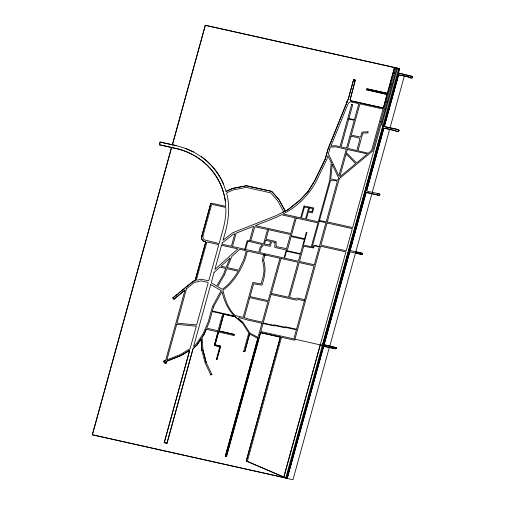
<?xml version="1.0" encoding="UTF-8"?>
<svg xmlns="http://www.w3.org/2000/svg" width="505" height="505" viewBox="0 0 505 505"><rect width="100%" height="100%" fill="white"/><g stroke="black" fill="none" stroke-linecap="round" stroke-linejoin="round"><path stroke-width="0.76" d="M263.553 260.359L264.816 255.404L265.352 255.101L263.522 254.589L262.398 260.41L263.654 265.718L264.039 270.819L263.326 275.863L261.091 283.911L252.828 282.453L243.17 317.348L235.374 315.606C228.191 309.218 225.135 299.459 222.926 290.375A0.859 0.814 -28.1 0 1 223.279 289.958C233.626 282.358 240.588 270.869 245.177 259.04L247.229 251.686A0.859 0.814 -28.1 0 1 247.728 251.118L279.915 258.244L268.212 300.62L250.07 296.574L253.649 283.747L261.918 285.161C264.746 277.365 266.35 268.111 263.616 260.473M205.642 242.103L195.075 280.805L193.396 281.209L186.837 286.569M195.075 280.805L205.686 242.362L205.421 241.674L204.626 241.453A4.292 4.084 -28.1 0 1 202.48 240.203M202.164 239.818L201.811 239.155A4.292 4.084 -28.1 0 1 201.596 236.693L210.686 203.755A0.859 0.814 -28.1 0 1 211.077 203.237M201.874 239.269A4.292 4.084 -28.1 0 1 201.659 236.807L210.686 203.755M225.451 201.779A68.674 65.315 -28.1 0 0 175.847 148.489L159.454 144.834L160.129 142.031L176.523 145.686L185.348 148.369L193.636 152.037M159.454 144.834L160.129 142.031M92.333 434.83L171.574 147.435L92.333 434.83L285.767 477.976L383.106 125.373L381.818 124.981L397.29 68.926L398.521 69.204L322.373 345.376M205.308 25.25L172.382 144.866L205.308 25.25L399.562 68.579L398.464 72.55L399.083 73.2L411.796 76.331L399.083 73.2M166.966 443.314L192.992 348.702L197.228 344.599L201.028 338.861L197.285 344.713L193.055 348.816L166.966 443.314L164.232 442.708L189.747 350.3L181.055 355.451L166.498 361.233L166.019 363.316L164.927 363.07L165.198 361.75L164.131 362.173L165.198 361.75M165.621 360.557L163.835 361.125L165.621 360.557L185 290.015L173.947 299.225L172.824 297.862L177.078 294.383M166.019 363.316L166.498 361.233M164.232 442.708L189.684 350.18M214.309 345.262L218.015 331.842L214.373 345.382L219.89 346.613L214.373 345.382M216.872 359.648L216.266 359.409L216.872 359.648L220.584 346.196L215.004 344.846L218.564 331.962L233.916 335.49L234.213 334.417L219.132 330.945L223.778 314.129L235.324 316.704L242.432 323.086L248.769 332.928L243.644 351.505L244.736 351.751L249.552 333.944L244.736 351.751M215.067 344.966L218.564 331.962M234.213 334.417L219.195 331.065L223.778 314.129M216.329 359.528L219.833 346.493M216.809 359.535L220.527 346.077L215.004 344.846M234.15 334.297L233.916 335.49M225.318 456.331L257.67 338.805A0.859 0.814 -28.1 0 0 257.26 337.99L257.323 338.104A0.859 0.814 -28.1 0 1 257.739 338.912L225.318 456.331L226.417 456.577L260.536 332.625L280.382 337.05L246.257 461.002L286.543 478.311L292.988 479.75L329.355 347.314M226.417 456.577L260.536 332.625M325.517 157.913L327.859 149.423M325.384 158.734L314.577 180.878L307.943 191.559L299.181 200.977L308.006 191.679L314.64 180.998L325.384 158.734L328.117 148.83L348.425 98.772L353.601 79.657L355.305 80.143L350.142 99.7L355.242 80.024M246.257 461.002L280.382 337.05M328.117 148.83L348.362 98.652L353.601 79.657M350.079 99.58L350.855 100.811L383.39 108.07L387.076 94.372L366.769 89.821M387.436 93.412L394.506 67.449L387.436 93.412L367.261 88.918L366.624 89.196L366.712 89.858M383.39 108.07L387.076 94.372M320.258 344.801L283.823 477.13L345.912 251.875L320.606 246.232L294.655 340.231L281.481 337.29L247.355 461.248M286.689 477.44L399.562 68.579M294.952 339.158L323.187 345.559L286.48 478.197L287.225 478.462L366.093 192.721M371.888 193.604L355.848 251.73C356.511 252.222 364.957 252.506 362.016 254.545L350.918 252.071L348.936 252.304L349.567 249.672L349.883 250.063L349.208 252.102M286.625 478.248L323.017 346.443M366.119 190.316L383.181 128.504M383.876 126.004L397.896 75.195M286.777 478.304L365.601 192.784M366.245 190.461L383.358 128.472M383.996 126.149L398.167 75.024M323.225 346.487L323.793 344.429M365.772 192.758L367.362 192.601L377.166 194.886L367.425 192.714L365.702 192.746L286.954 478.405M366.371 190.587L383.434 128.39L385.119 128.289L395.371 130.77M384.122 126.282L398.338 74.929M287.086 478.431L324.027 344.625M323.945 344.492L324.69 344.984L324.014 344.599L365.936 192.752M398.199 129.703L385.523 127.058L384.299 126.389L398.407 75.138M365.992 190.17L366.598 190.795L383.844 128.409M398.679 74.746L384.387 126.515L383.749 125.859M412.667 77.246L412.055 77.852L410.647 77.909L408.886 77L399.834 74.98L397.725 75.226M203.086 350.502L206.236 362.552L203.086 350.502L202.05 337.315L204.121 334.19L206.261 329.216L218.078 331.955M202.05 337.315L204.184 334.304L206.261 329.216M336.583 348.267L335.812 348.753L324.715 346.278L322.903 346.588M398.956 130.675L398.192 131.262L396.684 131.256M178.297 293.386L193.396 281.209M172.887 297.982L186.806 286.423M173.947 299.225L185 290.015M288.052 209.55L299.2 200.782L288.115 209.67L283.065 212.087A1.433 1.363 -28.1 0 0 283.122 210.705L277.39 200.39L270.718 192.859L246.232 187.399L233.064 189.943L227.458 192.493A1.433 1.363 -28.1 0 0 226.644 193.453C230.974 209.019 227.761 225.268 222.92 240.298L232.641 232.78L275.711 215.824L288.115 209.67M166.562 361.346L181.118 355.57L189.747 350.3M211.904 374.445L210.812 374.83L211.904 374.445L206.179 362.438M226.436 191.117A1.433 1.363 -28.1 0 0 226.789 191.004L232.59 188.365L246.326 185.714L271.614 191.351L278.88 199.538L284.687 209.992A1.433 1.363 -28.1 0 0 286.07 210.661L286.007 210.547A1.433 1.363 -28.1 0 1 284.624 209.872L278.817 199.418L272.22 191.793M225.95 191.117L226.126 191.25A1.433 1.363 -28.1 0 0 226.852 191.124L232.653 188.479L246.389 185.827L271.614 191.351M383.011 128.535L385.182 128.403L395.188 130.536M365.254 192.847L365.702 192.746M349.719 252.096L348.936 252.304M193.895 280.957L195.012 280.685M398.243 75.144L399.897 75.1L408.949 77.12M336.57 348.052L336.545 348.576L335.875 348.873L323.131 346.373M329.803 346.07L355.495 252.992L361.952 254.432L362.71 253.731M384.255 126.401L397.151 129.236L398.584 129.955M366.232 190.435L367.773 191.363L378.554 193.655L379.911 194.368M387.373 93.299L367.198 88.798L366.561 89.076L366.624 89.745M205.371 25.37L399.625 68.693M353.664 79.777L355.305 80.143M366.649 89.738L387.139 94.492M383.327 107.95L350.855 100.811M380.776 121.389L381.868 121.636M160.192 142.151L176.523 145.686M159.391 144.714L175.784 148.375A68.674 65.315 -28.1 0 1 225.388 201.665L225.741 206.362L211.784 203.25A0.859 0.814 -28.1 0 0 210.743 203.875M349.82 249.95L351.24 250.808L362.653 253.63M202.101 239.705L202.543 240.317A4.292 4.084 -28.1 0 0 204.689 241.567L205.484 241.788M223.841 314.243L235.387 316.818L242.065 322.663M336.633 348.172L335.97 347.446L325.037 345.01L336.513 347.951M320.322 344.921L323.187 345.559M260.599 332.738L280.445 337.163M244.673 351.631L243.644 351.505M165.956 363.196L164.927 363.07M164.175 442.588L166.902 443.201M225.255 456.217L226.354 456.457M246.2 460.888L283.76 477.01M92.27 434.71L285.767 477.976M396.16 131.111L398.256 131.382L398.887 131.041L398.95 130.404M324.627 344.865L325.1 345.13M411.714 76.204L412.2 76.558M377.33 194.911L379.375 195.201L379.975 194.488M395.693 130.902L396.223 131.224M185.284 148.249L193.573 151.917L201.318 156.746A71.54 68.036 -28.1 0 1 223.532 184.155M249.552 333.944L257.323 338.104M377.102 194.772C379.911 197.089 380.903 192.897 377.746 193.592M395.308 130.65L395.756 131.022M412.137 76.444L412.68 77.095M398.521 129.835L398.862 130.233M323.503 344.082L323.875 344.46M172.824 297.862L173.884 299.111M412.433 76.703L412.648 77.606L411.701 78.06L410.199 77.909L408.886 77M404.36 75.99L390.018 127.954M389.645 129.299L372.261 192.266M383.693 128.44L366.63 190.827M365.431 192.815L349.883 250.063M349.094 252.254L323.755 344.359M201.028 338.861L201.962 350.723L201.091 338.975M398.798 130.113L399.007 130.517M210.875 374.944L205.099 362.849L201.899 350.609M226.013 191.237L223.469 184.035A71.54 68.036 -28.1 0 0 201.255 156.626M163.835 361.125L164.194 362.293M368.025 131.824L368.019 132.922L363.089 133.105A1.212 1.155 -28.1 0 0 362.798 133.232L357.944 150.806L368.265 153.211L371.592 150.452L383.03 109.023L359.92 103.872L351.303 135.075L360.557 137.139L361.858 132.443A1.793 1.711 -28.1 0 1 362.35 132.114L362.925 131.956A1.793 1.711 -28.1 0 1 363.512 131.988L368.025 131.824M274.998 242.425L274.783 247.406L286.259 249.969L284.031 258.023L259.835 252.626L261.224 247.595L263.597 244.912L270.169 246.358L271.639 241.68L274.998 242.425M202.922 236.214L202.915 237.293A4.292 4.084 -28.1 0 0 204.531 239.963L219.126 243.543C222.232 231.738 226.676 219.814 225.754 207.404L212.523 204.449A0.859 0.814 -28.1 0 0 211.481 205.074L202.922 236.214M249.407 241.504L262.505 244.673L260.132 247.349L258.743 252.38L232.483 246.522L236.176 233.152L253.592 226.335L249.628 240.683L247.078 240.752L244.792 249.375L245.613 249.558L247.772 241.384L249.407 241.504M250.796 240.67L263.2 243.688L263.932 242.652L267.574 229.453L254.798 226.77L250.802 240.632M319.507 220.451L326.154 221.929L337.207 181.888C336.671 179.66 332.284 180.544 330.56 180.411L319.507 220.451M331.211 162.433L329.664 180.506L318.257 221.821L306.365 219.17L308.366 211.917L312.462 212.832L313.794 208.003L303.985 205.926L300.627 217.889L282.996 213.956C297.003 207 308.688 195.353 316.086 181.592L326.924 159.119L327.846 155.774L331.211 162.433M332.151 164.409L330.731 179.288C333.736 178.006 338.773 183.264 338.419 177.501L332.151 164.409M176.681 324.355L166.865 359.92L180.613 354.447L190.107 348.646L196.306 326.192L176.681 324.355M186.503 288.784L177.015 323.137L196.641 324.974L208.18 282.869A1.433 1.363 -28.1 0 0 207.321 282.257L201.129 280.881L194.078 282.598L186.503 288.784M206.715 242.488L196.42 279.783A1.136 1.079 -28.1 0 0 197.051 280.187L201.179 279.183L207.763 280.647A1.433 1.363 -28.1 0 0 208.836 280.471L218.829 244.622L207.41 242.072L206.715 242.488M210.699 284.574L193.566 346.619L196.35 343.924L203.117 333.704L208.224 321.849L212.435 306.611L221.133 290.602L210.699 284.574M214.057 272.41L211.368 282.282A1.433 1.363 -28.1 0 0 212.012 283.305L216.658 286.019L223.481 274.348L225.748 268.42L219.94 267.126L214.057 272.41M221.556 245.228L214.865 269.481L237.836 248.858L221.556 245.228M222.187 242.949L221.853 244.155L231.391 246.282L234.869 233.663L233.057 234.434L222.187 242.949M212.233 311.553L209.297 322.165L206.709 328.174L218.04 330.706L222.686 313.883L212.233 311.553M213.495 306.958L212.378 311.017L234.459 315.941C227.723 309.54 224.113 300.418 221.96 291.536L213.501 306.958M224.529 274.714L217.611 286.581L222.055 289.157A0.859 0.814 -28.1 0 0 222.699 289.037C229.131 284.441 234.093 277.927 238.152 271.191L226.846 268.666L224.529 274.714M246.137 251.446L244.117 258.699L238.77 270.188L227.25 267.618L231.858 256.426L239.799 249.3L245.992 250.732A0.859 0.814 -28.1 0 1 246.137 251.446M249.773 297.647L244.262 317.588L249.356 319.299L262.265 322.177L267.915 301.693L249.773 297.647M265.725 240.361L264.292 243.928L269.506 244.982L270.547 241.434L265.725 240.361M268.666 229.699L266.021 239.288L276.065 241.523L276.172 246.579L286.556 248.611L290.508 234.573L268.666 229.699M261.969 323.25L257.998 337.346A0.859 0.814 -28.1 0 1 257.689 337.258L249.887 333.06L243.101 322.543L238.392 318.276A3.232 3.074 -28.1 0 1 239.256 317.613L248.258 320.195L261.969 323.25M263.061 323.49L260.832 331.545L293.859 338.912L296.378 329.784L286.146 327.505L285.066 327.833L275.067 325.605L273.988 325.933L263.061 323.49M271.071 294.466L263.206 322.954L273.205 325.188L274.284 324.854L284.283 327.088L285.363 326.76L296.53 329.247L314.028 265.851L299.181 262.543L289.548 297.445L295.381 298.745L297.394 298.057L304.692 299.68L304.452 300.873L298.556 299.452L296.498 300.134L271.071 294.466M281.007 258.491L271.368 293.392L288.456 297.199L298.089 262.297L281.007 258.491M295.135 217.806L290.804 233.499L255.448 225.609L276.38 217.32L281.436 214.751L295.135 217.806M286.505 251.162L284.58 258.143L298.386 261.224L300.311 254.242L286.505 251.162M286.802 250.089L286.657 250.625L300.462 253.706L304.382 239.515L291.12 236.561L287.496 249.678L286.802 250.089M296.233 218.046L291.341 235.753L304.603 238.714L306.39 232.231L306.939 232.357L303.436 245.045L311.301 246.711L317.961 222.894L296.233 218.046M304.483 207.063L301.447 218.072L305.544 218.987L308.656 207.707L304.496 207.031M309.477 207.89L308.587 211.115L311.863 211.847L312.753 208.622L309.477 207.89M329.696 149.082L328.376 153.861L338.887 175.822L346.241 149.227L335.636 146.86L330.516 147.05L329.696 149.082M303.682 246.238L299.478 261.47L314.325 264.778L319.274 246.85L314.306 245.765L313.447 247.987L303.682 246.238M319.293 221.215L312.103 247.261L313.289 247.456L314.022 245.266L319.387 246.446L325.94 222.699L319.293 221.215M351.676 104.314L339.979 146.69L335.787 145.756L331.274 145.92A1.345 1.281 -28.1 0 1 331.002 145.857L347.667 104.686L348.942 102.774L350.211 101.808L358.828 103.626L354.377 119.736L348.917 118.517L352.768 104.554L351.676 104.314M348.766 119.054L341.071 146.936L346.531 148.154L354.232 120.272L348.766 119.054M327.019 223.002L320.902 245.159L346.209 250.802L352.326 228.645L327.019 223.002M339.234 178.751L327.316 221.922L352.623 227.572L391.198 87.832L390.106 87.586L386.394 101.038C388.206 100.684 387.55 103.058 386.173 101.84L384.419 108.196C386.312 107.761 385.53 110.601 384.122 109.269L372.589 151.039L339.234 178.751M346.108 153.905L339.758 176.901L355.678 163.677L346.108 153.905M347.333 149.467L346.405 152.832L356.555 162.945L367.387 153.943L347.333 149.467M351.007 136.148L347.629 148.394L356.858 150.553L359.806 139.405A2.601 2.474 -28.1 0 0 357.995 137.707L351.007 136.148M390.889 84.771L390.333 86.784L391.425 87.024L391.981 85.01L390.889 84.771M394.159 72.922L391.11 83.963L392.202 84.209L395.251 73.162L394.159 72.922M395.377 68.497L394.38 72.114L395.472 72.36L396.469 68.743L395.377 68.497M229.952 258.137L226.152 267.372L220.956 266.211L229.952 258.137M347.371 100.798L346.954 101.871L347.371 100.798"/></g></svg>
